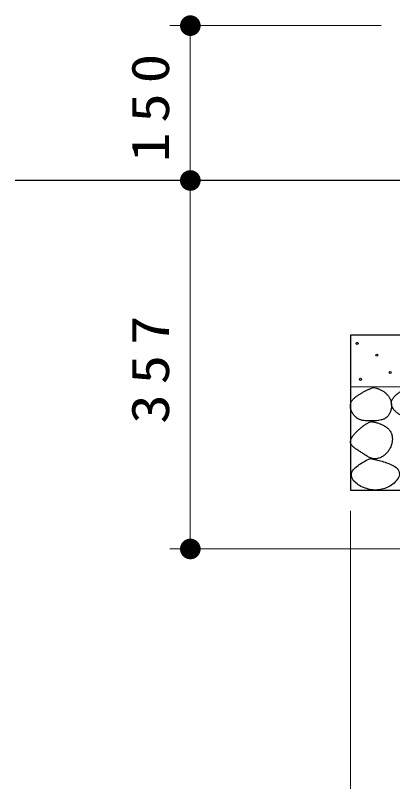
# Model space of a CAD drawing. Units: millimetres on the paper, scale 1:20. Extents: x -385 to 0, y -5 to 267.
# Drawn here: x -200.25 to -181.98, y 72.15 to 109.27 of the extents above; entities that cross this region are included whole.
import ezdxf

# ---------------------------------------------------------------- set-up
doc = ezdxf.new("R2010")
doc.units = ezdxf.units.MM
doc.linetypes.add('USER1', pattern=[4.5, 2.5, -2])
doc.layers.add('LY_1', color=7, linetype='Continuous', lineweight=13)
doc.styles.add('ＭＳ ゴシック', font='')
doc.styles.get('ＭＳ ゴシック').set_extended_font_data('MS Gothic')

# ---------------------------------------------------------------- blocks, each defined once
blk = doc.blocks.new('filled_dot')
at = {"color": 0, "linetype": 'Continuous', "lineweight": -2, "const_width": 1.25}
blk.add_lwpolyline([(-0.625, 0, 1), (0.625, 0, 1)], format="xyb", close=True, dxfattribs=at)

msp = doc.modelspace()

# ---------------------------------------------------------------- linework, layer by layer
at = {"layer": 'LY_1'}
for p, q in [((-182.526, 108.772), (-192.776, 108.772)), ((-191.776, 101.272), (-191.776, 108.772)), ((-189.724, 101.272), (-192.776, 101.272)), ((-189.724, 101.272), (-192.776, 101.272)), ((-191.776, 83.422), (-191.776, 101.272)), ((-184.026, 85.272), (-184.026, 39.772)), ((-164.126, 83.422), (-192.776, 83.422))]:
    msp.add_line(p, q, dxfattribs=at)
at = {"layer": 'LY_1', "lineweight": 25}
msp.add_line((-181.526, 101.272), (-200.251, 101.272), dxfattribs=at)
at = {"layer": 'LY_1', "color": 253, "linetype": 'USER1'}
msp.add_line((-136.526, 91.272), (-184.026, 91.272), dxfattribs=at)
at = {"layer": 'LY_1', "color": 253, "lineweight": 25}
msp.add_lwpolyline([(-184.026, 86.272), (-136.526, 86.272), (-136.526, 93.772), (-184.026, 93.772)], close=True, dxfattribs=at)
at = {"layer": 'LY_1', "lineweight": 25}
for centre in [(-183.696, 93.38), (-182.745, 92.81), (-182.096, 91.97), (-183.537, 91.638)]:
    msp.add_circle(centre, 0.05, dxfattribs=at)
for points, knots in [([(-182.904, 91.242), (-182.949, 91.228), (-182.994, 91.214), (-183.038, 91.197), (-183.083, 91.18), (-183.126, 91.162), (-183.169, 91.142), (-183.212, 91.123), (-183.255, 91.101), (-183.296, 91.079), (-183.338, 91.057), (-183.379, 91.034), (-183.42, 91.01), (-183.461, 90.987), (-183.502, 90.962), (-183.542, 90.938), (-183.583, 90.913), (-183.623, 90.888), (-183.662, 90.862), (-183.701, 90.835), (-183.741, 90.809), (-183.778, 90.779), (-183.814, 90.749), (-183.851, 90.719), (-183.883, 90.684), (-183.915, 90.65), (-183.946, 90.612), (-183.969, 90.572), (-183.991, 90.531), (-184.009, 90.485), (-184.018, 90.439), (-184.027, 90.394), (-184.027, 90.345), (-184.023, 90.298), (-184.018, 90.252), (-184.006, 90.205), (-183.992, 90.16), (-183.977, 90.115), (-183.957, 90.071), (-183.935, 90.03), (-183.912, 89.989), (-183.886, 89.949), (-183.857, 89.911), (-183.828, 89.874), (-183.796, 89.839), (-183.761, 89.808), (-183.725, 89.777), (-183.686, 89.749), (-183.645, 89.726), (-183.604, 89.703), (-183.559, 89.685), (-183.515, 89.671), (-183.47, 89.656), (-183.423, 89.647), (-183.376, 89.64), (-183.33, 89.632), (-183.282, 89.629), (-183.235, 89.626), (-183.188, 89.624), (-183.14, 89.624), (-183.093, 89.624), (-183.046, 89.624), (-182.999, 89.625), (-182.951, 89.626), (-182.904, 89.628), (-182.857, 89.629), (-182.809, 89.632), (-182.762, 89.634), (-182.715, 89.637), (-182.668, 89.644), (-182.621, 89.65), (-182.574, 89.657), (-182.529, 89.67), (-182.483, 89.682), (-182.437, 89.696), (-182.395, 89.717), (-182.353, 89.737), (-182.312, 89.763), (-182.276, 89.793), (-182.24, 89.823), (-182.208, 89.859), (-182.18, 89.897), (-182.152, 89.934), (-182.128, 89.976), (-182.108, 90.019), (-182.089, 90.062), (-182.073, 90.107), (-182.06, 90.152), (-182.048, 90.198), (-182.04, 90.245), (-182.036, 90.292), (-182.032, 90.339), (-182.031, 90.387), (-182.036, 90.434), (-182.04, 90.481), (-182.049, 90.528), (-182.061, 90.573), (-182.074, 90.618), (-182.091, 90.663), (-182.112, 90.706), (-182.132, 90.748), (-182.157, 90.789), (-182.184, 90.827), (-182.211, 90.866), (-182.243, 90.902), (-182.276, 90.935), (-182.309, 90.969), (-182.346, 91), (-182.384, 91.028), (-182.421, 91.056), (-182.462, 91.081), (-182.503, 91.104), (-182.544, 91.127), (-182.587, 91.147), (-182.631, 91.165), (-182.675, 91.183), (-182.72, 91.198), (-182.765, 91.211), (-182.811, 91.224), (-182.857, 91.233), (-182.904, 91.242)], [0, 0, 0, 0, 1, 1, 1, 2, 2, 2, 3, 3, 3, 4, 4, 4, 5, 5, 5, 6, 6, 6, 7, 7, 7, 8, 8, 8, 9, 9, 9, 10, 10, 10, 11, 11, 11, 12, 12, 12, 13, 13, 13, 14, 14, 14, 15, 15, 15, 16, 16, 16, 17, 17, 17, 18, 18, 18, 19, 19, 19, 20, 20, 20, 21, 21, 21, 22, 22, 22, 23, 23, 23, 24, 24, 24, 25, 25, 25, 26, 26, 26, 27, 27, 27, 28, 28, 28, 29, 29, 29, 30, 30, 30, 31, 31, 31, 32, 32, 32, 33, 33, 33, 34, 34, 34, 35, 35, 35, 36, 36, 36, 37, 37, 37, 38, 38, 38, 39, 39, 39, 40, 40, 40, 40]), ([(-180.933, 91.246), (-180.986, 91.242), (-181.039, 91.238), (-181.091, 91.229), (-181.143, 91.22), (-181.195, 91.208), (-181.246, 91.193), (-181.297, 91.178), (-181.347, 91.16), (-181.396, 91.139), (-181.445, 91.119), (-181.493, 91.096), (-181.54, 91.071), (-181.586, 91.046), (-181.632, 91.019), (-181.676, 90.99), (-181.72, 90.96), (-181.764, 90.929), (-181.804, 90.894), (-181.844, 90.859), (-181.883, 90.823), (-181.916, 90.782), (-181.95, 90.741), (-181.982, 90.696), (-182.003, 90.649), (-182.024, 90.601), (-182.039, 90.547), (-182.041, 90.495), (-182.042, 90.444), (-182.029, 90.389), (-182.012, 90.339), (-181.994, 90.29), (-181.966, 90.243), (-181.936, 90.2), (-181.907, 90.156), (-181.871, 90.115), (-181.833, 90.078), (-181.796, 90.041), (-181.754, 90.007), (-181.711, 89.977), (-181.667, 89.947), (-181.62, 89.921), (-181.573, 89.898), (-181.525, 89.875), (-181.475, 89.856), (-181.424, 89.84), (-181.374, 89.824), (-181.322, 89.811), (-181.27, 89.8), (-181.219, 89.789), (-181.166, 89.78), (-181.113, 89.773), (-181.061, 89.765), (-181.008, 89.76), (-180.955, 89.755), (-180.902, 89.75), (-180.849, 89.746), (-180.796, 89.743), (-180.743, 89.74), (-180.69, 89.737), (-180.637, 89.736), (-180.584, 89.735), (-180.531, 89.735), (-180.478, 89.738), (-180.425, 89.741), (-180.372, 89.746), (-180.32, 89.755), (-180.268, 89.764), (-180.215, 89.775), (-180.165, 89.79), (-180.114, 89.806), (-180.064, 89.824), (-180.015, 89.846), (-179.967, 89.867), (-179.919, 89.891), (-179.874, 89.919), (-179.828, 89.946), (-179.784, 89.976), (-179.743, 90.009), (-179.702, 90.043), (-179.662, 90.079), (-179.629, 90.121), (-179.597, 90.162), (-179.565, 90.208), (-179.548, 90.257), (-179.531, 90.305), (-179.524, 90.362), (-179.529, 90.413), (-179.534, 90.464), (-179.555, 90.517), (-179.578, 90.564), (-179.6, 90.611), (-179.632, 90.656), (-179.664, 90.698), (-179.696, 90.74), (-179.733, 90.779), (-179.77, 90.816), (-179.808, 90.853), (-179.848, 90.889), (-179.89, 90.921), (-179.931, 90.954), (-179.975, 90.985), (-180.02, 91.013), (-180.065, 91.041), (-180.112, 91.067), (-180.159, 91.09), (-180.207, 91.113), (-180.256, 91.134), (-180.306, 91.152), (-180.356, 91.169), (-180.407, 91.185), (-180.459, 91.197), (-180.51, 91.21), (-180.562, 91.22), (-180.615, 91.228), (-180.667, 91.236), (-180.72, 91.241), (-180.773, 91.244), (-180.826, 91.247), (-180.879, 91.247), (-180.933, 91.246)], [0, 0, 0, 0, 1, 1, 1, 2, 2, 2, 3, 3, 3, 4, 4, 4, 5, 5, 5, 6, 6, 6, 7, 7, 7, 8, 8, 8, 9, 9, 9, 10, 10, 10, 11, 11, 11, 12, 12, 12, 13, 13, 13, 14, 14, 14, 15, 15, 15, 16, 16, 16, 17, 17, 17, 18, 18, 18, 19, 19, 19, 20, 20, 20, 21, 21, 21, 22, 22, 22, 23, 23, 23, 24, 24, 24, 25, 25, 25, 26, 26, 26, 27, 27, 27, 28, 28, 28, 29, 29, 29, 30, 30, 30, 31, 31, 31, 32, 32, 32, 33, 33, 33, 34, 34, 34, 35, 35, 35, 36, 36, 36, 37, 37, 37, 38, 38, 38, 39, 39, 39, 40, 40, 40, 40]), ([(-183.03, 89.594), (-183.081, 89.571), (-183.131, 89.548), (-183.18, 89.522), (-183.229, 89.496), (-183.276, 89.467), (-183.322, 89.436), (-183.368, 89.405), (-183.413, 89.372), (-183.456, 89.338), (-183.5, 89.304), (-183.543, 89.269), (-183.584, 89.232), (-183.626, 89.196), (-183.667, 89.159), (-183.707, 89.12), (-183.746, 89.081), (-183.785, 89.042), (-183.821, 89), (-183.857, 88.958), (-183.893, 88.915), (-183.923, 88.868), (-183.952, 88.822), (-183.983, 88.773), (-183.998, 88.721), (-184.013, 88.669), (-184.023, 88.608), (-184.011, 88.557), (-184, 88.506), (-183.964, 88.457), (-183.93, 88.414), (-183.896, 88.372), (-183.85, 88.338), (-183.806, 88.304), (-183.763, 88.27), (-183.716, 88.24), (-183.67, 88.21), (-183.624, 88.179), (-183.576, 88.15), (-183.53, 88.12), (-183.483, 88.09), (-183.437, 88.059), (-183.391, 88.029), (-183.344, 87.999), (-183.299, 87.967), (-183.251, 87.939), (-183.204, 87.91), (-183.156, 87.881), (-183.106, 87.858), (-183.056, 87.835), (-183.004, 87.813), (-182.95, 87.802), (-182.897, 87.791), (-182.84, 87.786), (-182.785, 87.79), (-182.731, 87.794), (-182.676, 87.809), (-182.624, 87.827), (-182.572, 87.846), (-182.522, 87.872), (-182.475, 87.9), (-182.428, 87.929), (-182.383, 87.963), (-182.342, 87.999), (-182.3, 88.035), (-182.261, 88.075), (-182.226, 88.118), (-182.191, 88.16), (-182.158, 88.206), (-182.13, 88.253), (-182.102, 88.301), (-182.077, 88.351), (-182.057, 88.403), (-182.038, 88.454), (-182.021, 88.508), (-182.01, 88.562), (-181.999, 88.616), (-181.992, 88.671), (-181.991, 88.726), (-181.99, 88.781), (-181.993, 88.838), (-182.004, 88.892), (-182.014, 88.946), (-182.03, 89), (-182.054, 89.05), (-182.077, 89.099), (-182.108, 89.147), (-182.143, 89.189), (-182.178, 89.232), (-182.219, 89.27), (-182.262, 89.304), (-182.305, 89.339), (-182.352, 89.369), (-182.4, 89.396), (-182.448, 89.424), (-182.499, 89.447), (-182.55, 89.469), (-182.601, 89.49), (-182.653, 89.508), (-182.706, 89.525), (-182.759, 89.541), (-182.813, 89.555), (-182.867, 89.566), (-182.921, 89.578), (-182.976, 89.586), (-183.03, 89.594)], [0, 0, 0, 0, 1, 1, 1, 2, 2, 2, 3, 3, 3, 4, 4, 4, 5, 5, 5, 6, 6, 6, 7, 7, 7, 8, 8, 8, 9, 9, 9, 10, 10, 10, 11, 11, 11, 12, 12, 12, 13, 13, 13, 14, 14, 14, 15, 15, 15, 16, 16, 16, 17, 17, 17, 18, 18, 18, 19, 19, 19, 20, 20, 20, 21, 21, 21, 22, 22, 22, 23, 23, 23, 24, 24, 24, 25, 25, 25, 26, 26, 26, 27, 27, 27, 28, 28, 28, 29, 29, 29, 30, 30, 30, 31, 31, 31, 32, 32, 32, 33, 33, 33, 34, 34, 34, 35, 35, 35, 35]), ([(-183.071, 87.797), (-183.161, 87.755), (-183.251, 87.712), (-183.338, 87.664), (-183.425, 87.616), (-183.513, 87.567), (-183.594, 87.51), (-183.675, 87.453), (-183.762, 87.395), (-183.825, 87.322), (-183.889, 87.248), (-183.962, 87.158), (-183.976, 87.069), (-183.989, 86.979), (-183.953, 86.869), (-183.907, 86.786), (-183.862, 86.703), (-183.778, 86.634), (-183.7, 86.573), (-183.623, 86.512), (-183.533, 86.463), (-183.444, 86.422), (-183.354, 86.38), (-183.258, 86.347), (-183.162, 86.323), (-183.066, 86.299), (-182.966, 86.283), (-182.868, 86.278), (-182.769, 86.274), (-182.667, 86.279), (-182.57, 86.296), (-182.473, 86.313), (-182.376, 86.343), (-182.285, 86.381), (-182.193, 86.419), (-182.104, 86.467), (-182.023, 86.523), (-181.942, 86.58), (-181.862, 86.645), (-181.8, 86.721), (-181.738, 86.796), (-181.669, 86.888), (-181.653, 86.978), (-181.637, 87.067), (-181.66, 87.181), (-181.707, 87.26), (-181.754, 87.339), (-181.852, 87.397), (-181.935, 87.45), (-182.018, 87.502), (-182.113, 87.539), (-182.205, 87.575), (-182.298, 87.611), (-182.393, 87.64), (-182.489, 87.668), (-182.584, 87.695), (-182.681, 87.718), (-182.779, 87.74), (-182.876, 87.761), (-182.974, 87.779), (-183.071, 87.797)], [0, 0, 0, 0, 1, 1, 1, 2, 2, 2, 3, 3, 3, 4, 4, 4, 5, 5, 5, 6, 6, 6, 7, 7, 7, 8, 8, 8, 9, 9, 9, 10, 10, 10, 11, 11, 11, 12, 12, 12, 13, 13, 13, 14, 14, 14, 15, 15, 15, 16, 16, 16, 17, 17, 17, 18, 18, 18, 19, 19, 19, 20, 20, 20, 20])]:
    msp.add_open_spline(points, degree=3, knots=knots, dxfattribs=at)

# ---------------------------------------------------------------- block references
at = {"layer": 'LY_1', "xscale": 0.4, "yscale": 0.4}
for p, rotation in [((-191.776, 108.772), 270), ((-191.776, 101.272), 90), ((-191.776, 101.272), 270), ((-191.776, 83.422), 90)]:
    msp.add_blockref('filled_dot', p, dxfattribs=dict(at, rotation=rotation))

# ---------------------------------------------------------------- texts
at = {"layer": 'LY_1', "char_height": 1.833, "attachment_point": 8, "rotation": 90, "style": 'ＭＳ ゴシック'}
for s, insert in [('\\T1.33;\\W1.15;150', (-192.776, 105.022)), ('\\T1.33;\\W1.15;357', (-192.776, 92.347))]:
    msp.add_mtext(s, dxfattribs=dict(at, insert=insert))

doc.saveas('drawing.dxf')
